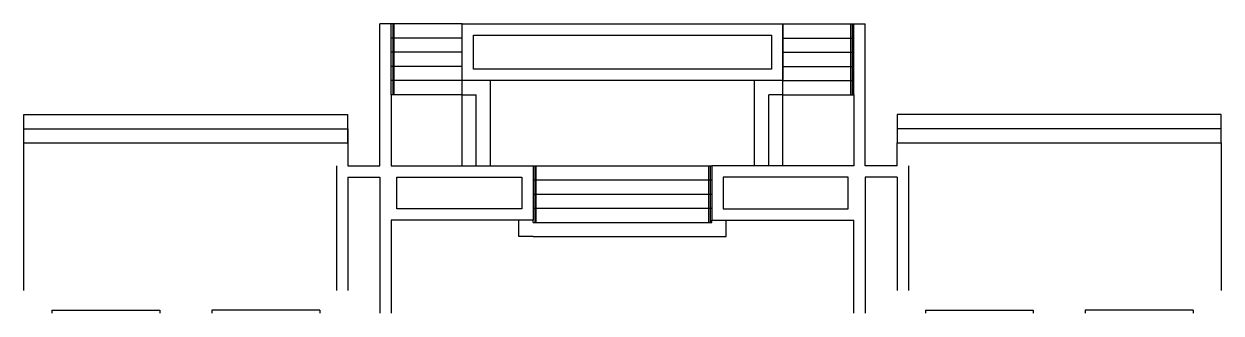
# Model space of a CAD drawing. Header units: metres. Extents: x -422 to 422, y 976 to 1180.
import ezdxf

# ---------------------------------------------------------------- set-up
doc = ezdxf.new("R2010")
doc.units = ezdxf.units.M

msp = doc.modelspace()

# ---------------------------------------------------------------- linework, layer by layer
at = {"layer": 'FP-Stair'}
for p, q in [((-171, 1079.83, 0.34), (-171, 1179.83, 0.34)), ((-163, 1179.83, 0.34), (-171, 1179.83, 0.34)), ((-163, 1129.83, 0.34), (-163, 1179.83, 0.34)), ((-113, 1179.83, 0.34), (-163, 1179.83, 0.34)), ((-161.81, 1179.83, 0.34), (-161.81, 1129.83, 0.34)), ((-160.81, 1129.83, 0.34), (-160.81, 1179.83, 0.34)), ((-113, 1129.83, 0.34), (-113, 1179.83, 0.34)), ((113, 1129.83, 0.34), (113, 1179.83, 0.34)), ((113, 1179.83, 0.34), (163, 1179.83, 0.34)), ((160.81, 1129.83, 0.34), (160.81, 1179.83, 0.34)), ((161.81, 1179.83, 0.34), (161.81, 1129.83, 0.34)), ((163, 1129.83, 0.34), (163, 1179.83, 0.34)), ((163, 1179.83, 0.34), (171, 1179.83, 0.34)), ((171, 1079.83, 0.34), (171, 1179.83, 0.34)), ((-113, 1169.83, 0.34), (-163, 1169.83, 0.34)), ((113, 1169.83, 0.34), (163, 1169.83, 0.34)), ((-113, 1159.83, 0.34), (-163, 1159.83, 0.34)), ((113, 1159.83, 0.34), (163, 1159.83, 0.34)), ((-113, 1149.83, 0.34), (-163, 1149.83, 0.34)), ((113, 1149.83, 0.34), (163, 1149.83, 0.34)), ((-113, 1139.83, 0.34), (-163, 1139.83, 0.34)), ((-93, 1079.83, 0.34), (-93, 1139.83, 0.34)), ((93, 1079.83, 0.34), (93, 1139.83, 0.34)), ((113, 1139.83, 0.34), (163, 1139.83, 0.34)), ((-113, 1129.83, 0.34), (-103, 1129.83, 0.34)), ((-103, 1079.83, 0.34), (-103, 1129.83, 0.34)), ((103, 1079.83, 0.34), (103, 1129.83, 0.34)), ((113, 1129.83, 0.34), (103, 1129.83, 0.34)), ((-201.5, 1079.83, 0.34), (-201.5, 991.83, 0.34)), ((-193.5, 1079.83, 0.34), (-171, 1079.83, 0.34)), ((-113, 1079.83, 0.34), (-63, 1079.83, 0.34)), ((-63, 1079.83, 0.34), (-63, 1041.33, 0.34)), ((-63, 1079.83, 0.34), (63, 1079.83, 0.34)), ((-61.81, 1079.83, 0.34), (-61.81, 1039.83, 0.34)), ((-60.81, 1039.83, 0.34), (-60.81, 1079.83, 0.34)), ((60.81, 1039.83, 0.34), (60.81, 1079.83, 0.34)), ((61.81, 1079.83, 0.34), (61.81, 1039.83, 0.34)), ((63, 1079.83, 0.34), (63, 1041.33, 0.34)), ((113, 1079.83, 0.34), (63, 1079.83, 0.34)), ((193.5, 1079.83, 0.34), (171, 1079.83, 0.34)), ((201.5, 1079.83, 0.34), (201.5, 991.83, 0.34)), ((-193.5, 1071.83, 0.34), (-193.5, 991.83, 0.34)), ((-193.5, 1071.83, 0.34), (-171, 1071.83, 0.34)), ((-171, 1071.83, 0.34), (-171, 975.83, 0.34)), ((171, 1071.83, 0.34), (171, 975.83, 0.34)), ((193.5, 1071.83, 0.34), (171, 1071.83, 0.34)), ((193.5, 1071.83, 0.34), (193.5, 991.83, 0.34)), ((-63, 1069.83, 0.34), (63, 1069.83, 0.34)), ((-63, 1059.83, 0.34), (63, 1059.83, 0.34)), ((-63, 1049.83, 0.34), (63, 1049.83, 0.34)), ((-163, 1041.33, 0.34), (-163, 975.83, 0.34)), ((-63, 1041.33, 0.34), (-163, 1041.33, 0.34)), ((-73, 1029.83, 0.34), (-73, 1041.33, 0.34)), ((-63, 1039.83, 0.34), (-63, 1041.33, 0.34)), ((-63, 1039.83, 0.34), (63, 1039.83, 0.34)), ((63, 1039.83, 0.34), (63, 1041.33, 0.34)), ((63, 1041.33, 0.34), (163, 1041.33, 0.34)), ((73, 1029.83, 0.34), (73, 1041.33, 0.34)), ((163, 975.83, 0.34), (163, 1041.33, 0.34)), ((-63, 1029.83, 0.34), (-73, 1029.83, 0.34)), ((-63, 1029.83, 0.34), (63, 1029.83, 0.34)), ((63, 1029.83, 0.34), (73, 1029.83, 0.34))]:
    msp.add_line(p, q, dxfattribs=at)
at = {"layer": 'FP-Stair', "elevation": 0.34}
for points in [[(-113, 1179.83), (113, 1179.83), (113, 1139.83), (-113, 1139.83)], [(-105, 1171.83), (105, 1171.83), (105, 1147.83), (-105, 1147.83)], [(-163, 1079.83), (-113, 1079.83), (-113, 1129.83), (-163, 1129.83)], [(163, 1079.83), (113, 1079.83), (113, 1129.83), (163, 1129.83)], [(-159, 1071.83), (-71, 1071.83), (-71, 1049.33), (-159, 1049.33)], [(159, 1071.83), (71, 1071.83), (71, 1049.33), (159, 1049.33)]]:
    msp.add_lwpolyline(points, close=True, dxfattribs=at)
at = {"layer": 'FP-Stair', "elevation": -0.34}
for points in [[(-421.5, 1105.83), (-421.5, 1115.83), (-193.58, 1115.83), (-193.58, 1095.83)], [(421.5, 1105.83), (421.5, 1115.83), (193.5, 1115.83), (193.5, 1095.83)]]:
    msp.add_lwpolyline(points, dxfattribs=at)
at = {"layer": 'FP-Stair'}
for points in [[(-421.5, 1095.83), (-421.5, 1105.83), (-193.5, 1105.83), (-193.5, 1095.83)], [(421.5, 1095.83), (421.5, 1105.83), (193.42, 1105.83), (193.42, 1095.83)], [(-421.5, 991.83), (-421.5, 1095.83), (-193.5, 1095.83), (-193.5, 1079.83)], [(193.5, 1079.83), (193.5, 1095.83), (421.5, 1095.83), (421.5, 991.83)], [(-401.75, 977.83), (-401.75, 975.83)], [(-401.75, 977.83), (-325.76, 977.83), (-325.76, 975.83)], [(-213.25, 977.83), (-289.24, 977.83), (-289.24, 975.83)], [(-213.25, 977.83), (-213.25, 975.83)], [(213.26, 977.83), (213.26, 975.83)], [(213.26, 977.83), (289.25, 977.83), (289.25, 975.83)], [(401.75, 977.83), (325.76, 977.83), (325.76, 975.83)], [(401.75, 977.83), (401.75, 975.83)], [(401.75, 977.83), (401.75, 975.83)]]:
    msp.add_lwpolyline(points, dxfattribs=at)

doc.saveas('drawing.dxf')
